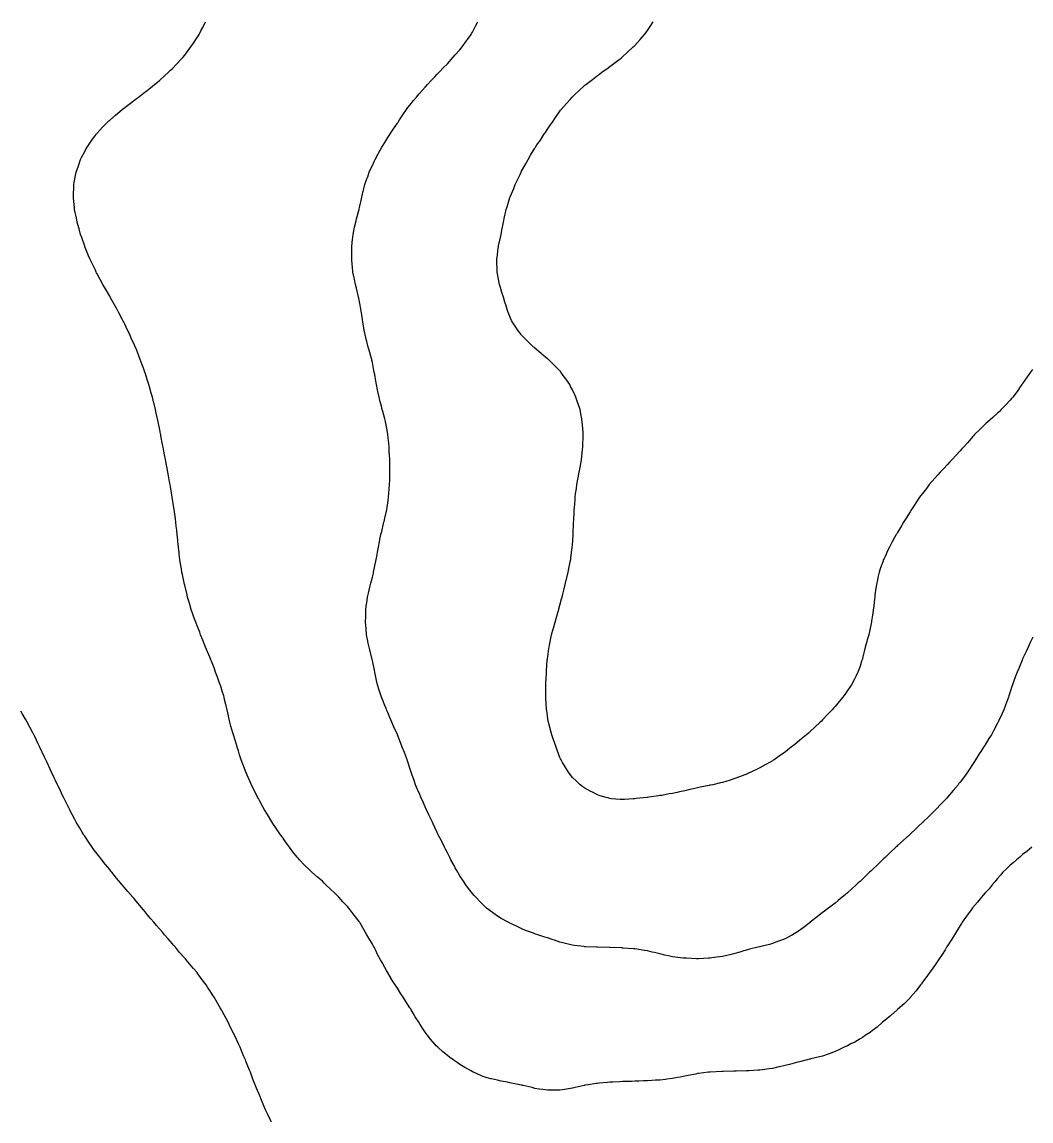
# Model space of a CAD drawing. Extents: x -717078 to -715000, y -984629 to -984000.
# Drawn here: x -715951.5 to -715870.8, y -984088.4 to -984000.5 of the extents above; entities that cross this region are included whole.
import ezdxf

# ---------------------------------------------------------------- set-up
doc = ezdxf.new("R2010")
doc.units = 0
doc.layers.add('buffer_B2_0_1_clip', color=7, linetype='Continuous')

msp = doc.modelspace()

# ---------------------------------------------------------------- linework, layer by layer
at = {"layer": 'buffer_B2_0_1_clip'}
for points in [[(-715870.762, -984066.5), (-715871.162, -984066.838), (-715871.5, -984067.09), (-715871.717, -984067.283), (-715871.993, -984067.5), (-715872.26, -984067.74), (-715872.5, -984067.923), (-715872.784, -984068.216), (-715873.076, -984068.5), (-715873.262, -984068.738), (-715873.5, -984068.996), (-715873.725, -984069.275), (-715873.932, -984069.5), (-715874.185, -984069.815), (-715874.5, -984070.158), (-715874.654, -984070.346), (-715874.792, -984070.5), (-715875.104, -984070.896), (-715875.5, -984071.347), (-715875.567, -984071.433), (-715875.622, -984071.5), (-715875.9, -984071.9), (-715875.981, -984072.019), (-715876.337, -984072.5), (-715876.395, -984072.605), (-715876.5, -984072.768), (-715876.772, -984073.228), (-715876.955, -984073.5), (-715877.154, -984073.846), (-715877.5, -984074.377), (-715877.547, -984074.453), (-715877.579, -984074.5), (-715877.703, -984074.703), (-715877.923, -984075.077), (-715878.213, -984075.5), (-715878.326, -984075.674), (-715878.5, -984075.907), (-715878.741, -984076.259), (-715878.924, -984076.5), (-715879.158, -984076.842), (-715879.5, -984077.293), (-715879.587, -984077.413), (-715879.66, -984077.5), (-715880.015, -984077.985), (-715880.252, -984078.252), (-715880.47, -984078.5), (-715880.483, -984078.517), (-715880.5, -984078.534), (-715880.974, -984079.026), (-715881.291, -984079.291), (-715881.5, -984079.468), (-715881.516, -984079.484), (-715881.535, -984079.5), (-715882.039, -984079.961), (-715882.5, -984080.342), (-715882.584, -984080.416), (-715882.693, -984080.5), (-715883.121, -984080.879), (-715883.5, -984081.156), (-715883.696, -984081.304), (-715883.997, -984081.5), (-715884.295, -984081.705), (-715884.5, -984081.829), (-715884.922, -984082.078), (-715885.235, -984082.235), (-715885.5, -984082.375), (-715885.583, -984082.417), (-715885.766, -984082.5), (-715886.261, -984082.739), (-715886.5, -984082.844), (-715886.979, -984083.021), (-715887.04, -984083.04), (-715887.5, -984083.196), (-715887.736, -984083.264), (-715888.426, -984083.426), (-715888.5, -984083.445), (-715888.544, -984083.456), (-715888.735, -984083.5), (-715889.349, -984083.651), (-715889.5, -984083.684), (-715889.757, -984083.757), (-715890.138, -984083.862), (-715890.5, -984083.965), (-715890.936, -984084.064), (-715891.098, -984084.098), (-715891.5, -984084.187), (-715891.773, -984084.227), (-715892.292, -984084.292), (-715892.5, -984084.321), (-715892.666, -984084.334), (-715893.375, -984084.375), (-715893.5, -984084.385), (-715893.611, -984084.389), (-715894.409, -984084.409), (-715894.5, -984084.413), (-715894.585, -984084.415), (-715895.434, -984084.434), (-715895.5, -984084.436), (-715895.561, -984084.439), (-715896.488, -984084.488), (-715896.5, -984084.489), (-715896.511, -984084.489), (-715896.61, -984084.5), (-715897.407, -984084.593), (-715897.5, -984084.606), (-715897.636, -984084.636), (-715898.249, -984084.751), (-715898.5, -984084.81), (-715898.882, -984084.882), (-715899.084, -984084.916), (-715899.5, -984084.997), (-715899.949, -984085.051), (-715900.065, -984085.065), (-715900.5, -984085.117), (-715900.859, -984085.141), (-715901.158, -984085.158), (-715901.5, -984085.18), (-715901.808, -984085.192), (-715902.202, -984085.202), (-715902.5, -984085.213), (-715902.778, -984085.222), (-715903.233, -984085.233), (-715903.5, -984085.242), (-715903.743, -984085.257), (-715904.281, -984085.281), (-715904.5, -984085.294), (-715904.688, -984085.312), (-715905.373, -984085.373), (-715905.5, -984085.385), (-715905.6, -984085.4), (-715906.254, -984085.5), (-715906.466, -984085.534), (-715906.5, -984085.54), (-715906.553, -984085.553), (-715907.289, -984085.711), (-715907.5, -984085.766), (-715907.818, -984085.818), (-715908.135, -984085.865), (-715908.5, -984085.926), (-715908.931, -984085.931), (-715909.068, -984085.932), (-715909.5, -984085.936), (-715909.878, -984085.878), (-715910.163, -984085.837), (-715910.5, -984085.786), (-715910.726, -984085.726), (-715911.442, -984085.558), (-715911.5, -984085.543), (-715911.536, -984085.536), (-715911.71, -984085.5), (-715912.368, -984085.368), (-715912.5, -984085.339), (-715912.703, -984085.297), (-715913.206, -984085.206), (-715913.5, -984085.14), (-715913.982, -984085.018), (-715914.012, -984085.012), (-715914.5, -984084.877), (-715914.773, -984084.773), (-715915.4, -984084.5), (-715915.47, -984084.47), (-715915.5, -984084.456), (-715915.606, -984084.394), (-715916.105, -984084.105), (-715916.5, -984083.863), (-715916.717, -984083.717), (-715917.028, -984083.5), (-715917.304, -984083.304), (-715917.5, -984083.152), (-715917.863, -984082.863), (-715918.263, -984082.5), (-715918.385, -984082.385), (-715918.5, -984082.26), (-715918.851, -984081.851), (-715919.113, -984081.5), (-715919.281, -984081.281), (-715919.5, -984080.96), (-715919.682, -984080.682), (-715919.791, -984080.5), (-715920.067, -984080.067), (-715920.243, -984079.757), (-715920.394, -984079.5), (-715920.436, -984079.436), (-715920.5, -984079.335), (-715920.827, -984078.827), (-715921.03, -984078.5), (-715921.218, -984078.218), (-715921.5, -984077.768), (-715921.609, -984077.609), (-715921.679, -984077.5), (-715921.984, -984077.016), (-715921.996, -984076.996), (-715922.282, -984076.5), (-715922.364, -984076.364), (-715922.5, -984076.112), (-715922.725, -984075.725), (-715922.846, -984075.5), (-715923.079, -984075.079), (-715923.23, -984074.77), (-715923.368, -984074.5), (-715923.416, -984074.416), (-715923.5, -984074.254), (-715923.777, -984073.777), (-715923.929, -984073.5), (-715924.145, -984073.145), (-715924.5, -984072.523), (-715924.509, -984072.509), (-715924.515, -984072.5), (-715924.565, -984072.435), (-715924.945, -984071.945), (-715925.284, -984071.5), (-715925.381, -984071.381), (-715925.5, -984071.231), (-715925.861, -984070.861), (-715926.183, -984070.5), (-715926.339, -984070.339), (-715926.5, -984070.165), (-715926.845, -984069.845), (-715927.209, -984069.5), (-715927.36, -984069.36), (-715927.5, -984069.224), (-715927.894, -984068.894), (-715928.333, -984068.5), (-715928.42, -984068.42), (-715928.5, -984068.339), (-715928.923, -984067.923), (-715929.325, -984067.5), (-715929.408, -984067.408), (-715929.5, -984067.298), (-715929.857, -984066.857), (-715930.122, -984066.5), (-715930.285, -984066.285), (-715930.5, -984065.984), (-715930.698, -984065.698), (-715930.836, -984065.5), (-715931.106, -984065.106), (-715931.5, -984064.519), (-715931.508, -984064.508), (-715931.513, -984064.5), (-715931.534, -984064.466), (-715931.893, -984063.893), (-715932.124, -984063.5), (-715932.261, -984063.261), (-715932.5, -984062.818), (-715932.613, -984062.613), (-715932.674, -984062.5), (-715932.846, -984062.154), (-715932.95, -984061.95), (-715933.163, -984061.5), (-715933.269, -984061.269), (-715933.5, -984060.735), (-715933.573, -984060.573), (-715933.606, -984060.5), (-715933.671, -984060.329), (-715933.858, -984059.858), (-715933.988, -984059.5), (-715934.115, -984059.115), (-715934.212, -984058.788), (-715934.303, -984058.5), (-715934.35, -984058.35), (-715934.5, -984057.851), (-715934.586, -984057.586), (-715934.614, -984057.5), (-715934.657, -984057.343), (-715934.811, -984056.811), (-715934.893, -984056.5), (-715935.008, -984056.008), (-715935.013, -984055.987), (-715935.122, -984055.5), (-715935.197, -984055.197), (-715935.313, -984054.687), (-715935.358, -984054.5), (-715935.39, -984054.39), (-715935.5, -984054.017), (-715935.628, -984053.628), (-715935.672, -984053.5), (-715935.77, -984053.23), (-715935.892, -984052.892), (-715936.036, -984052.5), (-715936.163, -984052.163), (-715936.374, -984051.626), (-715936.422, -984051.5), (-715936.443, -984051.443), (-715936.5, -984051.292), (-715936.835, -984050.5), (-715937.026, -984050.026), (-715937.062, -984049.938), (-715937.241, -984049.5), (-715937.309, -984049.309), (-715937.5, -984048.79), (-715937.584, -984048.584), (-715937.619, -984048.5), (-715937.685, -984048.315), (-715937.849, -984047.849), (-715937.977, -984047.5), (-715938.095, -984047.095), (-715938.175, -984046.825), (-715938.271, -984046.5), (-715938.314, -984046.314), (-715938.5, -984045.53), (-715938.506, -984045.506), (-715938.508, -984045.5), (-715938.51, -984045.49), (-715938.683, -984044.683), (-715938.726, -984044.5), (-715938.772, -984044.228), (-715938.837, -984043.837), (-715938.895, -984043.5), (-715938.949, -984043.051), (-715938.96, -984042.96), (-715939.015, -984042.5), (-715939.057, -984042.057), (-715939.069, -984041.931), (-715939.11, -984041.5), (-715939.147, -984041.147), (-715939.182, -984040.818), (-715939.216, -984040.5), (-715939.247, -984040.247), (-715939.326, -984039.674), (-715939.348, -984039.5), (-715939.367, -984039.367), (-715939.5, -984038.51), (-715939.501, -984038.501), (-715939.502, -984038.5), (-715939.502, -984038.498), (-715939.649, -984037.649), (-715939.675, -984037.5), (-715939.713, -984037.287), (-715939.799, -984036.799), (-715939.853, -984036.5), (-715939.937, -984036.063), (-715939.957, -984035.957), (-715940.046, -984035.5), (-715940.121, -984035.121), (-715940.178, -984034.822), (-715940.241, -984034.5), (-715940.283, -984034.283), (-715940.41, -984033.59), (-715940.427, -984033.5), (-715940.439, -984033.439), (-715940.5, -984033.117), (-715940.605, -984032.605), (-715940.624, -984032.5), (-715940.657, -984032.343), (-715940.782, -984031.782), (-715940.841, -984031.5), (-715940.958, -984031.042), (-715940.975, -984030.975), (-715941.095, -984030.5), (-715941.186, -984030.186), (-715941.328, -984029.672), (-715941.377, -984029.5), (-715941.406, -984029.406), (-715941.5, -984029.104), (-715941.651, -984028.651), (-715941.7, -984028.5), (-715941.814, -984028.186), (-715941.914, -984027.914), (-715942.064, -984027.5), (-715942.187, -984027.187), (-715942.427, -984026.573), (-715942.456, -984026.5), (-715942.469, -984026.469), (-715942.5, -984026.395), (-715942.78, -984025.78), (-715942.907, -984025.5), (-715943.098, -984025.098), (-715943.276, -984024.724), (-715943.383, -984024.5), (-715943.421, -984024.421), (-715943.5, -984024.263), (-715943.768, -984023.768), (-715943.915, -984023.5), (-715944.121, -984023.121), (-715944.429, -984022.571), (-715944.468, -984022.5), (-715944.479, -984022.479), (-715944.5, -984022.44), (-715944.846, -984021.846), (-715945.048, -984021.5), (-715945.5, -984020.637), (-715945.55, -984020.55), (-715945.578, -984020.5), (-715945.652, -984020.348), (-715945.882, -984019.882), (-715946.066, -984019.5), (-715946.192, -984019.192), (-715946.458, -984018.542), (-715946.475, -984018.5), (-715946.482, -984018.482), (-715946.5, -984018.427), (-715946.742, -984017.742), (-715946.828, -984017.5), (-715946.954, -984017.046), (-715946.974, -984016.974), (-715947.109, -984016.5), (-715947.171, -984016.171), (-715947.264, -984015.736), (-715947.311, -984015.5), (-715947.325, -984015.325), (-715947.4, -984014.6), (-715947.408, -984014.5), (-715947.403, -984014.403), (-715947.377, -984013.623), (-715947.371, -984013.5), (-715947.34, -984013.34), (-715947.235, -984012.765), (-715947.181, -984012.5), (-715947.013, -984012.013), (-715947.006, -984011.994), (-715946.83, -984011.5), (-715946.721, -984011.279), (-715946.5, -984010.854), (-715946.378, -984010.622), (-715946.311, -984010.5), (-715945.981, -984010.019), (-715945.871, -984009.871), (-715945.6, -984009.5), (-715945.554, -984009.446), (-715945.5, -984009.385), (-715945.082, -984008.918), (-715944.672, -984008.5), (-715944.582, -984008.418), (-715944.5, -984008.348), (-715944.05, -984007.95), (-715943.507, -984007.507), (-715943.5, -984007.501), (-715943.499, -984007.501), (-715943.499, -984007.5), (-715942.938, -984007.062), (-715942.5, -984006.739), (-715942.37, -984006.63), (-715942.208, -984006.5), (-715941.806, -984006.194), (-715941.5, -984005.973), (-715941.244, -984005.756), (-715940.931, -984005.5), (-715940.693, -984005.307), (-715940.5, -984005.157), (-715940.159, -984004.841), (-715939.78, -984004.5), (-715939.634, -984004.366), (-715939.5, -984004.246), (-715939.141, -984003.859), (-715938.806, -984003.5), (-715938.662, -984003.338), (-715938.5, -984003.154), (-715938.217, -984002.783), (-715938.006, -984002.5), (-715937.802, -984002.198), (-715937.5, -984001.741), (-715937.409, -984001.591), (-715937.355, -984001.5), (-715937.21, -984001.21), (-715937.07, -984000.93), (-715936.853, -984000.5)], [(-715870.69, -984049.69), (-715870.883, -984050.117), (-715871.058, -984050.5), (-715871.2, -984050.8), (-715871.5, -984051.442), (-715871.518, -984051.482), (-715871.525, -984051.5), (-715871.542, -984051.542), (-715871.805, -984052.195), (-715871.927, -984052.5), (-715872.089, -984052.911), (-715872.197, -984053.197), (-715872.314, -984053.5), (-715872.358, -984053.642), (-715872.5, -984054.076), (-715872.602, -984054.398), (-715872.636, -984054.5), (-715872.712, -984054.712), (-715872.86, -984055.14), (-715872.995, -984055.5), (-715873.154, -984055.846), (-715873.417, -984056.417), (-715873.455, -984056.5), (-715873.47, -984056.53), (-715873.5, -984056.585), (-715873.813, -984057.187), (-715873.983, -984057.5), (-715874.186, -984057.814), (-715874.5, -984058.299), (-715874.576, -984058.424), (-715874.623, -984058.5), (-715874.846, -984058.846), (-715874.967, -984059.033), (-715875.263, -984059.5), (-715875.353, -984059.647), (-715875.5, -984059.881), (-715875.742, -984060.258), (-715875.904, -984060.5), (-715876.158, -984060.842), (-715876.5, -984061.302), (-715876.586, -984061.414), (-715876.653, -984061.5), (-715877.04, -984061.96), (-715877.5, -984062.495), (-715877.503, -984062.497), (-715877.505, -984062.5), (-715877.59, -984062.59), (-715877.989, -984063.011), (-715878.456, -984063.5), (-715878.478, -984063.522), (-715878.5, -984063.544), (-715878.982, -984064.018), (-715879.478, -984064.5), (-715879.489, -984064.511), (-715879.5, -984064.521), (-715879.815, -984064.815), (-715880.006, -984064.994), (-715880.5, -984065.448), (-715880.527, -984065.473), (-715880.555, -984065.5), (-715881.049, -984065.951), (-715881.5, -984066.37), (-715881.567, -984066.433), (-715881.638, -984066.5), (-715882.082, -984066.918), (-715882.5, -984067.32), (-715882.593, -984067.407), (-715882.69, -984067.5), (-715883.103, -984067.897), (-715883.5, -984068.285), (-715883.612, -984068.388), (-715883.731, -984068.5), (-715884.125, -984068.875), (-715884.5, -984069.234), (-715884.641, -984069.359), (-715884.799, -984069.5), (-715885.165, -984069.835), (-715885.5, -984070.144), (-715885.695, -984070.305), (-715885.934, -984070.5), (-715886.24, -984070.76), (-715886.5, -984070.979), (-715886.798, -984071.202), (-715887.205, -984071.5), (-715887.371, -984071.629), (-715887.5, -984071.726), (-715887.936, -984072.064), (-715888.475, -984072.5), (-715888.488, -984072.512), (-715888.5, -984072.524), (-715888.602, -984072.602), (-715889.051, -984072.949), (-715889.5, -984073.269), (-715889.644, -984073.356), (-715889.901, -984073.5), (-715890.289, -984073.711), (-715890.5, -984073.821), (-715890.988, -984074.012), (-715891.025, -984074.025), (-715891.5, -984074.199), (-715891.733, -984074.267), (-715892.443, -984074.443), (-715892.5, -984074.458), (-715892.533, -984074.467), (-715892.664, -984074.5), (-715893.339, -984074.661), (-715893.5, -984074.698), (-715893.782, -984074.782), (-715894.121, -984074.879), (-715894.5, -984074.996), (-715894.906, -984075.094), (-715895.154, -984075.154), (-715895.5, -984075.237), (-715895.73, -984075.27), (-715896.354, -984075.354), (-715896.5, -984075.375), (-715896.619, -984075.381), (-715897.413, -984075.413), (-715897.5, -984075.418), (-715897.585, -984075.415), (-715898.384, -984075.384), (-715898.5, -984075.38), (-715898.637, -984075.363), (-715899.282, -984075.282), (-715899.5, -984075.256), (-715899.812, -984075.188), (-715900.118, -984075.118), (-715900.5, -984075.038), (-715900.924, -984074.924), (-715901.119, -984074.881), (-715901.5, -984074.786), (-715901.746, -984074.746), (-715902.341, -984074.659), (-715902.5, -984074.634), (-715902.624, -984074.624), (-715903.436, -984074.564), (-715903.5, -984074.559), (-715903.557, -984074.557), (-715904.472, -984074.528), (-715904.5, -984074.527), (-715904.527, -984074.527), (-715905.496, -984074.504), (-715905.5, -984074.504), (-715905.504, -984074.504), (-715905.579, -984074.5), (-715906.456, -984074.456), (-715906.5, -984074.452), (-715906.555, -984074.445), (-715907.35, -984074.35), (-715907.5, -984074.328), (-715907.727, -984074.273), (-715908.172, -984074.172), (-715908.5, -984074.09), (-715908.942, -984073.942), (-715909.117, -984073.883), (-715909.5, -984073.755), (-715909.696, -984073.696), (-715910.273, -984073.5), (-715910.445, -984073.445), (-715910.5, -984073.425), (-715910.621, -984073.379), (-715911.177, -984073.177), (-715911.5, -984073.046), (-715911.873, -984072.873), (-715912.371, -984072.629), (-715912.5, -984072.567), (-715912.545, -984072.545), (-715912.629, -984072.5), (-715913.195, -984072.195), (-715913.5, -984072.008), (-715913.798, -984071.798), (-715914.182, -984071.5), (-715914.36, -984071.36), (-715914.5, -984071.239), (-715914.873, -984070.873), (-715915.226, -984070.5), (-715915.358, -984070.358), (-715915.5, -984070.191), (-715915.802, -984069.802), (-715916.028, -984069.5), (-715916.22, -984069.22), (-715916.5, -984068.777), (-715916.603, -984068.603), (-715916.659, -984068.5), (-715916.866, -984068.134), (-715916.963, -984067.963), (-715917.22, -984067.5), (-715917.317, -984067.317), (-715917.5, -984066.954), (-715917.652, -984066.652), (-715917.723, -984066.5), (-715917.95, -984066.05), (-715917.983, -984065.983), (-715918.227, -984065.5), (-715918.315, -984065.315), (-715918.5, -984064.919), (-715918.637, -984064.637), (-715918.7, -984064.5), (-715918.884, -984064.116), (-715918.959, -984063.959), (-715919.181, -984063.5), (-715919.279, -984063.279), (-715919.5, -984062.766), (-715919.584, -984062.584), (-715919.62, -984062.5), (-715919.71, -984062.29), (-715919.884, -984061.884), (-715920.047, -984061.5), (-715920.168, -984061.168), (-715920.341, -984060.659), (-715920.397, -984060.5), (-715920.422, -984060.422), (-715920.5, -984060.173), (-715920.668, -984059.668), (-715920.72, -984059.5), (-715920.857, -984059.143), (-715920.935, -984058.935), (-715921.106, -984058.5), (-715921.216, -984058.216), (-715921.496, -984057.504), (-715921.498, -984057.5), (-715921.498, -984057.498), (-715921.5, -984057.494), (-715921.808, -984056.808), (-715921.951, -984056.5), (-715922.113, -984056.113), (-715922.275, -984055.725), (-715922.369, -984055.5), (-715922.405, -984055.405), (-715922.5, -984055.152), (-715922.689, -984054.689), (-715922.767, -984054.5), (-715922.889, -984054.111), (-715922.943, -984053.943), (-715923.077, -984053.5), (-715923.158, -984053.158), (-715923.245, -984052.755), (-715923.304, -984052.5), (-715923.338, -984052.338), (-715923.5, -984051.566), (-715923.512, -984051.512), (-715923.514, -984051.5), (-715923.519, -984051.481), (-715923.707, -984050.707), (-715923.765, -984050.5), (-715923.829, -984050.171), (-715923.882, -984049.882), (-715923.959, -984049.5), (-715924.001, -984049.001), (-715924.001, -984048.999), (-715924.044, -984048.5), (-715924.032, -984048.032), (-715924.031, -984047.969), (-715924.019, -984047.5), (-715923.961, -984047.039), (-715923.948, -984046.948), (-715923.89, -984046.5), (-715923.817, -984046.183), (-715923.708, -984045.708), (-715923.66, -984045.5), (-715923.624, -984045.376), (-715923.5, -984044.914), (-715923.416, -984044.584), (-715923.396, -984044.5), (-715923.369, -984044.369), (-715923.245, -984043.755), (-715923.192, -984043.5), (-715923.125, -984043.125), (-715923.09, -984042.91), (-715923.014, -984042.5), (-715922.931, -984042.069), (-715922.893, -984041.893), (-715922.815, -984041.5), (-715922.754, -984041.246), (-715922.6, -984040.6), (-715922.576, -984040.5), (-715922.56, -984040.44), (-715922.5, -984040.193), (-715922.373, -984039.627), (-715922.346, -984039.5), (-715922.321, -984039.321), (-715922.237, -984038.763), (-715922.2, -984038.5), (-715922.175, -984038.175), (-715922.15, -984037.85), (-715922.124, -984037.5), (-715922.114, -984037.114), (-715922.109, -984036.891), (-715922.099, -984036.5), (-715922.104, -984036.104), (-715922.106, -984035.894), (-715922.111, -984035.5), (-715922.131, -984035.131), (-715922.143, -984034.857), (-715922.162, -984034.5), (-715922.195, -984034.195), (-715922.237, -984033.763), (-715922.265, -984033.5), (-715922.3, -984033.3), (-715922.424, -984032.576), (-715922.437, -984032.5), (-715922.449, -984032.449), (-715922.5, -984032.245), (-715922.658, -984031.658), (-715922.704, -984031.5), (-715922.774, -984031.226), (-715922.869, -984030.869), (-715922.961, -984030.5), (-715923.056, -984030.056), (-715923.08, -984029.92), (-715923.165, -984029.5), (-715923.221, -984029.221), (-715923.308, -984028.692), (-715923.345, -984028.5), (-715923.373, -984028.373), (-715923.5, -984027.746), (-715923.544, -984027.544), (-715923.553, -984027.5), (-715923.574, -984027.426), (-715923.759, -984026.759), (-715923.833, -984026.5), (-715923.942, -984026.058), (-715923.965, -984025.965), (-715924.076, -984025.5), (-715924.145, -984025.145), (-715924.203, -984024.797), (-715924.258, -984024.5), (-715924.294, -984024.294), (-715924.397, -984023.603), (-715924.415, -984023.5), (-715924.428, -984023.428), (-715924.5, -984023.027), (-715924.587, -984022.587), (-715924.603, -984022.5), (-715924.638, -984022.362), (-715924.779, -984021.779), (-715924.853, -984021.5), (-715924.941, -984021.059), (-715924.96, -984020.96), (-715925.053, -984020.5), (-715925.093, -984020.093), (-715925.114, -984019.886), (-715925.152, -984019.5), (-715925.15, -984019.15), (-715925.15, -984018.85), (-715925.148, -984018.5), (-715925.106, -984018.106), (-715925.087, -984017.913), (-715925.042, -984017.5), (-715924.948, -984017.052), (-715924.921, -984016.921), (-715924.833, -984016.5), (-715924.76, -984016.24), (-715924.587, -984015.587), (-715924.563, -984015.5), (-715924.552, -984015.448), (-715924.5, -984015.232), (-715924.368, -984014.632), (-715924.336, -984014.5), (-715924.28, -984014.28), (-715924.177, -984013.823), (-715924.089, -984013.5), (-715923.943, -984013.057), (-715923.874, -984012.874), (-715923.742, -984012.5), (-715923.667, -984012.333), (-715923.5, -984011.986), (-715923.352, -984011.648), (-715923.282, -984011.5), (-715923.04, -984011.04), (-715923.013, -984010.987), (-715922.736, -984010.5), (-715922.645, -984010.355), (-715922.5, -984010.144), (-715922.258, -984009.742), (-715921.869, -984009.131), (-715921.5, -984008.591), (-715921.465, -984008.535), (-715921.441, -984008.5), (-715921.331, -984008.331), (-715921.074, -984007.926), (-715920.765, -984007.5), (-715920.653, -984007.347), (-715920.5, -984007.16), (-715920.216, -984006.784), (-715919.973, -984006.5), (-715919.76, -984006.24), (-715919.5, -984005.966), (-715919.287, -984005.713), (-715919.084, -984005.5), (-715918.808, -984005.192), (-715918.5, -984004.895), (-715918.315, -984004.685), (-715918.132, -984004.5), (-715917.831, -984004.169), (-715917.5, -984003.849), (-715917.339, -984003.661), (-715917.188, -984003.5), (-715916.873, -984003.127), (-715916.5, -984002.732), (-715916.4, -984002.6), (-715916.319, -984002.5), (-715915.984, -984002.016), (-715915.893, -984001.893), (-715915.607, -984001.5), (-715915.57, -984001.43), (-715915.5, -984001.318), (-715915.223, -984000.777), (-715915.067, -984000.5)], [(-715870.72, -984028.28), (-715870.866, -984028.5), (-715871.123, -984028.877), (-715871.5, -984029.423), (-715871.531, -984029.469), (-715871.554, -984029.5), (-715871.689, -984029.689), (-715871.946, -984030.054), (-715872.292, -984030.5), (-715872.386, -984030.614), (-715872.5, -984030.741), (-715872.858, -984031.142), (-715873.208, -984031.5), (-715873.355, -984031.645), (-715873.5, -984031.776), (-715873.872, -984032.128), (-715874.303, -984032.5), (-715874.408, -984032.592), (-715874.5, -984032.667), (-715874.918, -984033.082), (-715875.34, -984033.5), (-715875.413, -984033.587), (-715875.5, -984033.684), (-715875.875, -984034.125), (-715876.221, -984034.5), (-715876.351, -984034.649), (-715876.5, -984034.807), (-715876.828, -984035.172), (-715877.142, -984035.5), (-715877.313, -984035.687), (-715877.5, -984035.882), (-715877.797, -984036.203), (-715878.083, -984036.5), (-715878.278, -984036.722), (-715878.5, -984036.966), (-715878.749, -984037.251), (-715878.969, -984037.5), (-715879.197, -984037.803), (-715879.5, -984038.199), (-715879.632, -984038.368), (-715879.736, -984038.5), (-715880.034, -984038.966), (-715880.18, -984039.18), (-715880.395, -984039.5), (-715880.434, -984039.566), (-715880.5, -984039.676), (-715880.816, -984040.184), (-715881.022, -984040.5), (-715881.193, -984040.807), (-715881.5, -984041.325), (-715881.566, -984041.434), (-715881.607, -984041.5), (-715881.737, -984041.737), (-715881.923, -984042.077), (-715882.156, -984042.5), (-715882.265, -984042.735), (-715882.5, -984043.244), (-715882.582, -984043.418), (-715882.619, -984043.5), (-715882.685, -984043.685), (-715882.854, -984044.146), (-715882.977, -984044.5), (-715883.07, -984044.93), (-715883.11, -984045.11), (-715883.195, -984045.5), (-715883.229, -984045.771), (-715883.303, -984046.303), (-715883.328, -984046.5), (-715883.343, -984046.657), (-715883.431, -984047.431), (-715883.437, -984047.5), (-715883.444, -984047.556), (-715883.5, -984047.95), (-715883.571, -984048.429), (-715883.582, -984048.5), (-715883.606, -984048.606), (-715883.752, -984049.248), (-715883.808, -984049.5), (-715883.924, -984049.924), (-715883.957, -984050.043), (-715884.079, -984050.5), (-715884.164, -984050.836), (-715884.284, -984051.284), (-715884.34, -984051.5), (-715884.375, -984051.625), (-715884.5, -984052.023), (-715884.622, -984052.378), (-715884.668, -984052.5), (-715884.832, -984052.832), (-715884.941, -984053.059), (-715885.17, -984053.5), (-715885.304, -984053.696), (-715885.5, -984053.976), (-715885.721, -984054.279), (-715885.882, -984054.5), (-715886.166, -984054.834), (-715886.5, -984055.234), (-715886.624, -984055.376), (-715886.731, -984055.5), (-715887.103, -984055.897), (-715887.5, -984056.317), (-715887.591, -984056.409), (-715887.681, -984056.5), (-715888.107, -984056.893), (-715888.5, -984057.25), (-715888.633, -984057.367), (-715888.782, -984057.5), (-715889.176, -984057.824), (-715889.5, -984058.099), (-715889.724, -984058.276), (-715890, -984058.5), (-715890.282, -984058.718), (-715890.5, -984058.891), (-715890.86, -984059.14), (-715891.377, -984059.5), (-715891.451, -984059.549), (-715891.5, -984059.58), (-715891.684, -984059.684), (-715892.089, -984059.911), (-715892.5, -984060.147), (-715892.739, -984060.261), (-715893.229, -984060.5), (-715893.415, -984060.585), (-715893.5, -984060.625), (-715893.704, -984060.704), (-715894.133, -984060.867), (-715894.5, -984061.013), (-715894.875, -984061.125), (-715895.237, -984061.237), (-715895.5, -984061.317), (-715895.649, -984061.351), (-715896.28, -984061.5), (-715896.46, -984061.54), (-715896.5, -984061.548), (-715896.561, -984061.561), (-715897.293, -984061.707), (-715897.5, -984061.749), (-715897.824, -984061.824), (-715898.115, -984061.885), (-715898.5, -984061.979), (-715898.93, -984062.07), (-715899.113, -984062.113), (-715899.5, -984062.198), (-715899.758, -984062.242), (-715900.349, -984062.349), (-715900.5, -984062.375), (-715900.611, -984062.389), (-715901.397, -984062.5), (-715901.488, -984062.512), (-715901.5, -984062.513), (-715901.515, -984062.515), (-715902.393, -984062.607), (-715902.5, -984062.62), (-715902.633, -984062.633), (-715903.328, -984062.672), (-715903.5, -984062.69), (-715903.678, -984062.678), (-715904.382, -984062.618), (-715904.5, -984062.61), (-715904.586, -984062.586), (-715904.896, -984062.5), (-715905.357, -984062.357), (-715905.5, -984062.311), (-715905.899, -984062.101), (-715906.032, -984062.032), (-715906.5, -984061.781), (-715906.661, -984061.661), (-715906.874, -984061.5), (-715907.201, -984061.201), (-715907.5, -984060.912), (-715907.682, -984060.682), (-715907.82, -984060.5), (-715908.078, -984060.078), (-715908.29, -984059.71), (-715908.413, -984059.5), (-715908.441, -984059.441), (-715908.5, -984059.315), (-715908.725, -984058.725), (-715908.807, -984058.5), (-715908.967, -984058.033), (-715908.984, -984057.984), (-715909.153, -984057.5), (-715909.226, -984057.226), (-715909.392, -984056.608), (-715909.421, -984056.5), (-715909.432, -984056.432), (-715909.5, -984055.985), (-715909.558, -984055.558), (-715909.565, -984055.5), (-715909.569, -984055.431), (-715909.616, -984054.616), (-715909.621, -984054.5), (-715909.621, -984054.379), (-715909.623, -984053.623), (-715909.623, -984053.5), (-715909.619, -984053.381), (-715909.586, -984052.586), (-715909.583, -984052.5), (-715909.578, -984052.422), (-715909.507, -984051.507), (-715909.507, -984051.5), (-715909.506, -984051.494), (-715909.5, -984051.446), (-715909.387, -984050.613), (-715909.37, -984050.5), (-715909.336, -984050.336), (-715909.221, -984049.779), (-715909.163, -984049.5), (-715909.036, -984049.036), (-715909.021, -984048.979), (-715908.892, -984048.5), (-715908.8, -984048.2), (-715908.638, -984047.638), (-715908.597, -984047.5), (-715908.577, -984047.423), (-715908.5, -984047.129), (-715908.365, -984046.635), (-715908.329, -984046.5), (-715908.273, -984046.273), (-715908.163, -984045.837), (-715908.081, -984045.5), (-715907.967, -984045.033), (-715907.948, -984044.948), (-715907.842, -984044.5), (-715907.78, -984044.22), (-715907.678, -984043.678), (-715907.64, -984043.5), (-715907.623, -984043.377), (-715907.513, -984042.513), (-715907.511, -984042.5), (-715907.51, -984042.49), (-715907.5, -984042.331), (-715907.447, -984041.553), (-715907.444, -984041.5), (-715907.441, -984041.441), (-715907.407, -984040.593), (-715907.403, -984040.5), (-715907.398, -984040.398), (-715907.365, -984039.635), (-715907.359, -984039.5), (-715907.347, -984039.347), (-715907.294, -984038.706), (-715907.278, -984038.5), (-715907.244, -984038.244), (-715907.184, -984037.816), (-715907.143, -984037.5), (-715907.062, -984037.062), (-715907.041, -984036.959), (-715906.959, -984036.5), (-715906.883, -984036.117), (-715906.84, -984035.84), (-715906.777, -984035.5), (-715906.745, -984035.255), (-715906.686, -984034.686), (-715906.663, -984034.5), (-715906.657, -984034.343), (-715906.643, -984033.643), (-715906.639, -984033.5), (-715906.648, -984033.352), (-715906.697, -984032.697), (-715906.71, -984032.5), (-715906.757, -984032.243), (-715906.833, -984031.833), (-715906.894, -984031.5), (-715907.043, -984031.043), (-715907.087, -984030.913), (-715907.224, -984030.5), (-715907.309, -984030.309), (-715907.5, -984029.907), (-715907.641, -984029.641), (-715907.719, -984029.5), (-715908.036, -984029.036), (-715908.232, -984028.768), (-715908.427, -984028.5), (-715908.459, -984028.459), (-715908.5, -984028.411), (-715908.955, -984027.955), (-715909.426, -984027.5), (-715909.463, -984027.463), (-715909.5, -984027.428), (-715909.935, -984027.065), (-715910.006, -984027.006), (-715910.5, -984026.583), (-715910.546, -984026.546), (-715910.601, -984026.5), (-715911.065, -984026.065), (-715911.5, -984025.624), (-715911.56, -984025.56), (-715911.612, -984025.5), (-715911.882, -984025.118), (-715911.981, -984024.981), (-715912.288, -984024.5), (-715912.361, -984024.361), (-715912.5, -984024.052), (-715912.656, -984023.656), (-715912.709, -984023.5), (-715912.805, -984023.195), (-715912.901, -984022.901), (-715913.024, -984022.5), (-715913.133, -984022.133), (-715913.252, -984021.748), (-715913.327, -984021.5), (-715913.355, -984021.355), (-715913.5, -984020.631), (-715913.521, -984020.521), (-715913.525, -984020.5), (-715913.525, -984020.475), (-715913.55, -984019.55), (-715913.55, -984019.5), (-715913.543, -984019.457), (-715913.5, -984019.11), (-715913.429, -984018.571), (-715913.422, -984018.5), (-715913.403, -984018.403), (-715913.254, -984017.746), (-715913.209, -984017.5), (-715913.139, -984017.139), (-715913.091, -984016.909), (-715913.014, -984016.5), (-715912.922, -984016.078), (-715912.877, -984015.877), (-715912.794, -984015.5), (-715912.725, -984015.275), (-715912.5, -984014.538), (-715912.491, -984014.509), (-715912.488, -984014.5), (-715912.479, -984014.479), (-715912.194, -984013.806), (-715912.07, -984013.5), (-715911.886, -984013.114), (-715911.692, -984012.692), (-715911.602, -984012.5), (-715911.566, -984012.434), (-715911.5, -984012.309), (-715911.207, -984011.793), (-715911.047, -984011.5), (-715910.84, -984011.16), (-715910.5, -984010.583), (-715910.468, -984010.532), (-715910.448, -984010.5), (-715910.334, -984010.334), (-715910.06, -984009.94), (-715909.774, -984009.5), (-715909.663, -984009.337), (-715909.5, -984009.074), (-715909.263, -984008.737), (-715909.102, -984008.5), (-715908.857, -984008.143), (-715908.5, -984007.626), (-715908.444, -984007.556), (-715908.399, -984007.5), (-715907.979, -984007.021), (-715907.661, -984006.661), (-715907.519, -984006.5), (-715907.51, -984006.49), (-715907.5, -984006.481), (-715907.268, -984006.268), (-715906.988, -984006.012), (-715906.5, -984005.566), (-715906.464, -984005.536), (-715906.42, -984005.5), (-715905.904, -984005.096), (-715905.5, -984004.786), (-715905.336, -984004.664), (-715905.109, -984004.5), (-715904.753, -984004.247), (-715904.5, -984004.072), (-715904.176, -984003.824), (-715903.757, -984003.5), (-715903.614, -984003.386), (-715903.5, -984003.292), (-715903.084, -984002.916), (-715902.632, -984002.5), (-715902.567, -984002.433), (-715902.5, -984002.368), (-715902.092, -984001.908), (-715901.74, -984001.5), (-715901.634, -984001.366), (-715901.5, -984001.186), (-715901.223, -984000.777), (-715901.044, -984000.5)], [(-715931.556, -984088.5), (-715931.609, -984088.391), (-715931.872, -984087.872), (-715932.036, -984087.5), (-715932.181, -984087.181), (-715932.416, -984086.584), (-715932.451, -984086.5), (-715932.466, -984086.466), (-715932.5, -984086.381), (-715932.765, -984085.765), (-715932.867, -984085.5), (-715933.05, -984085.05), (-715933.108, -984084.892), (-715933.258, -984084.5), (-715933.329, -984084.329), (-715933.5, -984083.877), (-715933.61, -984083.61), (-715933.651, -984083.5), (-715933.768, -984083.232), (-715933.912, -984082.912), (-715934.084, -984082.5), (-715934.217, -984082.217), (-715934.5, -984081.574), (-715934.524, -984081.524), (-715934.535, -984081.5), (-715934.572, -984081.428), (-715934.866, -984080.866), (-715935.044, -984080.5), (-715935.204, -984080.204), (-715935.5, -984079.621), (-715935.544, -984079.544), (-715935.566, -984079.5), (-715935.665, -984079.335), (-715935.919, -984078.919), (-715936.157, -984078.5), (-715936.293, -984078.293), (-715936.5, -984077.956), (-715936.686, -984077.686), (-715936.802, -984077.5), (-715937.103, -984077.103), (-715937.5, -984076.551), (-715937.523, -984076.523), (-715937.541, -984076.5), (-715937.815, -984076.185), (-715937.988, -984075.988), (-715938.38, -984075.5), (-715938.436, -984075.436), (-715938.5, -984075.359), (-715938.911, -984074.911), (-715939.245, -984074.5), (-715939.367, -984074.367), (-715939.5, -984074.206), (-715939.835, -984073.835), (-715940.112, -984073.5), (-715940.296, -984073.296), (-715940.5, -984073.048), (-715940.761, -984072.761), (-715940.974, -984072.5), (-715941.22, -984072.22), (-715941.5, -984071.869), (-715941.672, -984071.672), (-715941.806, -984071.5), (-715942.129, -984071.129), (-715942.5, -984070.671), (-715942.581, -984070.581), (-715942.65, -984070.5), (-715943.051, -984070.051), (-715943.5, -984069.5), (-715943.5, -984069.5), (-715943.5, -984069.5), (-715943.501, -984069.499), (-715943.966, -984068.966), (-715944.336, -984068.5), (-715944.41, -984068.41), (-715944.5, -984068.293), (-715944.861, -984067.861), (-715945.145, -984067.5), (-715945.301, -984067.301), (-715945.5, -984067.03), (-715945.735, -984066.735), (-715945.911, -984066.5), (-715946.156, -984066.156), (-715946.5, -984065.625), (-715946.551, -984065.551), (-715946.583, -984065.5), (-715946.711, -984065.289), (-715946.932, -984064.932), (-715947.179, -984064.5), (-715947.294, -984064.294), (-715947.5, -984063.889), (-715947.636, -984063.636), (-715947.703, -984063.5), (-715947.911, -984063.089), (-715947.971, -984062.971), (-715948.2, -984062.5), (-715948.299, -984062.299), (-715948.5, -984061.862), (-715948.62, -984061.62), (-715948.676, -984061.5), (-715948.837, -984061.163), (-715948.944, -984060.944), (-715949.15, -984060.5), (-715949.263, -984060.263), (-715949.5, -984059.732), (-715949.576, -984059.576), (-715949.611, -984059.5), (-715949.714, -984059.286), (-715949.903, -984058.903), (-715950.09, -984058.5), (-715950.225, -984058.225), (-715950.5, -984057.634), (-715950.545, -984057.545), (-715950.567, -984057.5), (-715950.644, -984057.356), (-715950.894, -984056.894), (-715951.098, -984056.5), (-715951.247, -984056.247), (-715951.5, -984055.801), (-715951.617, -984055.617)]]:
    msp.add_lwpolyline(points, dxfattribs=at)

doc.saveas('drawing.dxf')
